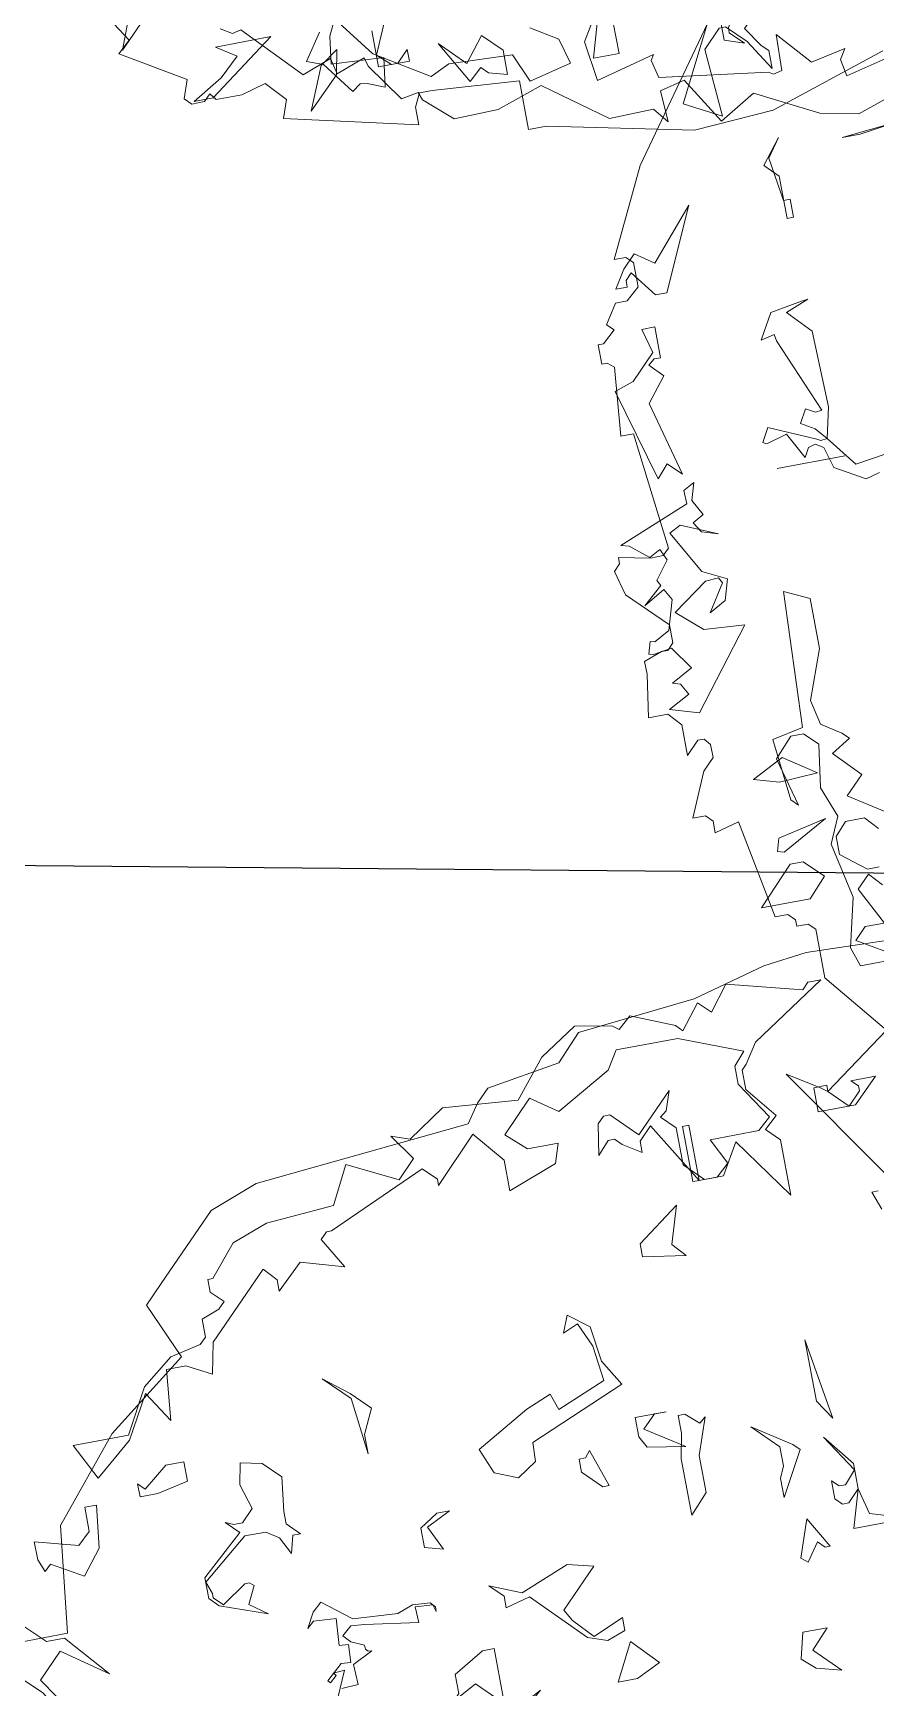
# Model space of a CAD drawing. Header units: millimetres. Extents: x 1418 to 1811, y 1796 to 1956.
# Drawn here: x 1464.59 to 1464.905, y 1884.389 to 1885.009 of the extents above; entities that cross this region are included whole.
import ezdxf

# ---------------------------------------------------------------- set-up
doc = ezdxf.new("R2010")
doc.units = ezdxf.units.MM
doc.layers.add('ARBRE', color=251, linetype='Continuous', lineweight=13)

# ---------------------------------------------------------------- blocks, each defined once
blk = doc.blocks.new('WMF26', base_point=(0, 0.0008))
at = {"color": 85}
for points in [[(7.3226, -12.4461), (6.6606, -12.6568), (6.2095, -12.6857), (5.4018, -12.5119), (5.3005, -12.5119), (5.3005, -12.2345), (4.8123, -12.1983), (4.7398, -12.1983), (4.7028, -12.2715), (4.7028, -12.3728), (3.9684, -12.1983), (4.0046, -12.097), (3.9033, -11.9875), (3.7642, -12.0245), (3.6193, -12.0245), (3.5897, -11.9875), (3.5534, -12.0245), (3.481, -12.0245), (3.4448, -11.9875), (3.481, -11.8854), (3.1319, -11.6746), (3.2043, -11.6096), (2.9574, -11.2234)], [(1.1082, -9.8921), (1.072, -9.7892), (1.1082, -9.7892)], [(1.1749, -9.7168), (0.7237, -9.0548), (0.8974, -9.1643), (0.9345, -9.1931), (1.3198, -8.9165), (1.0357, -8.5666), (1.0357, -8.2908), (0.9995, -8.2546), (0.9345, -8.2546), (0.9345, -8.2183), (0.8974, -8.1813), (0.825, -8.1813), (0.7237, -7.6214), (0.5846, -7.6577), (0.5846, -7.5918), (0.5483, -7.5556), (0.4759, -7.5556), (0.5846, -7.3078), (0.6496, -7.2427), (0.6496, -7.1703), (0.6208, -7.1332), (0.5846, -7.1332), (0.5121, -7.2065), (0.5121, -7.0319), (0.4462, -6.9595), (0.3376, -6.9595), (0.3738, -6.7191), (0.3738, -6.6458), (0.4759, -6.6096), (0.5121, -6.6096), (0.5483, -6.5734), (0.5483, -6.4713), (0.3376, -6.2605), (0.3013, -6.1222), (0.3376, -6.0851), (0.3376, -6.0489), (0.5121, -6.0851), (0.5846, -6.0851), (0.6208, -6.0489), (0.5483, -5.387), (0.4759, -5.387), (0.5121, -5.0016), (0.4759, -4.972), (0.4462, -4.972), (0.4462, -4.8633), (0.4759, -4.8633), (0.5483, -4.7975), (0.5121, -4.7612), (0.5846, -4.6517), (0.6496, -4.6517), (0.7237, -4.5867), (0.7237, -4.4484), (0.6866, -4.4122), (0.6208, -4.4122), (0.8612, -3.9239), (1.4943, -3.0512), (1.771, -3.0512), (1.8434, -2.4543), (2.2221, -2.0031), (2.6807, -1.654), (2.5424, -1.3338), (2.6445, -1.2317), (2.9936, -0.8826), (3.2694, -0.7805), (4.492, -0.6718), (4.5653, -0.5689), (4.6377, -0.4965), (5.0527, -0.4314), (5.191, -0.2857), (5.8604, -0.2206), (6.2753, -0.1111), (6.5223, -0.0815), (7.3226, -0.1111), (7.3226, -0.1836), (7.3226, -0.1836)]]:
    blk.add_lwpolyline(points, dxfattribs=at)
at = {"color": 63}
for points in [[(6.5001, -0.2462), (6.5734, -0.2462), (6.1518, -0.522), (6.0777, -0.6315), (6.0489, -0.6611), (6.0489, -0.7698), (6.188, -0.9443), (6.1156, -1.0094), (6.188, -1.0827), (6.188, -1.3955), (5.9402, -1.0464), (5.8381, -1.221), (5.7006, -1.221), (5.489, -0.8711), (5.4166, -0.9443), (5.4166, -1.0094), (5.3145, -0.9443), (5.2783, -0.9081), (5.2421, -0.9081), (5.1762, -0.9806), (5.2058, -0.806), (5.2421, -0.7698), (5.2783, -0.7698), (5.4166, -0.9081), (5.6274, -0.6973), (5.5903, -0.806), (5.5541, -0.8348), (5.6274, -0.9081), (5.6274, -1.1189), (5.7295, -1.221), (5.8019, -1.221), (5.8744, -1.1551), (5.8019, -1.0094), (6.0777, -1.0094), (6.1518, -0.9443), (6.0127, -0.7336), (6.0127, -0.6315), (6.0777, -0.5582), (5.7295, -0.4199), (5.3804, -0.4199), (5.3145, -0.522), (5.0016, -0.6973), (4.8559, -0.5944), (4.6814, -0.7698), (4.7909, -0.8711), (4.9654, -0.8711), (4.9292, -0.9806), (4.6517, -1.0827), (4.6517, -0.9081), (4.5068, -0.7336), (4.2664, -0.9806), (4.2664, -0.9443), (4.194, -0.8711), (3.6333, -1.1189), (3.6045, -1.1189), (3.5683, -1.1551), (3.6695, -1.3297), (3.4299, -1.2572), (3.2842, -1.3955), (3.2842, -1.3297), (3.2192, -1.2572), (2.8693, -1.6063), (2.833, -1.7808), (2.6947, -1.7084), (2.586, -1.7084), (2.5572, -1.9924), (2.4469, -1.8171), (2.3094, -2.0575), (2.1349, -2.2032), (2.0986, -2.232), (1.9957, -2.0287), (2.3094, -2.0287), (2.4469, -1.7808), (2.6223, -1.6433), (2.7968, -1.6063), (2.833, -1.5701), (2.833, -1.4688), (2.9343, -1.4317), (2.9722, -1.3955), (2.9055, -1.3297), (2.9055, -1.2572), (2.9343, -1.2572), (3.0808, -1.0827), (3.2842, -1.0094), (3.6695, -0.9806), (3.779, -0.7698), (4.0557, -0.9081), (4.1577, -0.806), (4.0557, -0.6611), (4.1577, -0.6973), (4.3685, -0.5582), (4.7909, -0.5944), (4.9654, -0.3837), (5.1762, -0.2462), (5.3804, -0.2824), (5.4166, -0.3112), (5.489, -0.2462), (5.7295, -0.3474), (5.7657, -0.3837), (5.8744, -0.2462), (5.9402, -0.3112), (6.0489, -0.1729), (6.4639, -0.2824), (6.5001, -0.2462), (6.5001, -0.2462)], [(5.3112, -1.5083), (5.5508, -1.3338), (5.4849, -1.5445), (5.5508, -1.6178), (5.3112, -1.5808), (5.3112, -1.5083), (5.3112, -1.5083)], [(4.217, -2.4683), (4.52, -2.2962), (4.6624, -2.2378), (4.6945, -2.3316), (4.9712, -2.2188), (4.9457, -2.0188), (4.8847, -1.8821), (4.7991, -1.9175), (4.8386, -1.8228), (4.9522, -1.9109), (4.9778, -2.111), (5.065, -2.2584), (4.5184, -2.4856), (4.5126, -2.5934), (4.4031, -2.6651), (4.2747, -2.6116), (4.217, -2.4683), (4.217, -2.4683)], [(3.6695, -2.1307), (3.6045, -2.2682), (3.6045, -2.3786), (3.5683, -2.0575), (3.4299, -1.92), (3.5683, -2.0287), (3.6695, -2.1307), (3.6695, -2.1307)], [(6.1156, -2.2032), (6.188, -2.6618), (6.1156, -2.5523), (6.1156, -2.2032), (6.1156, -2.2032)], [(2.586, -2.3415), (2.4107, -2.3786), (2.3094, -2.3786), (2.3094, -2.3053), (2.3456, -2.3415), (2.4839, -2.232), (2.586, -2.232), (2.586, -2.3415), (2.586, -2.3415)], [(3.1064, -2.4148), (3.0817, -2.6074), (3.0817, -2.6766), (3.1508, -2.7466), (3.1064, -2.7466), (3.0817, -2.8446), (3.0323, -2.7466), (2.9631, -2.7013), (2.8437, -2.7013), (2.5819, -2.9137), (2.6066, -2.9829), (2.6066, -3.0076), (2.656, -3.057), (2.7943, -2.9631), (2.819, -2.9631), (2.8437, -2.9829), (2.7943, -3.0817), (2.8931, -3.1517), (2.6313, -3.057), (2.5819, -3.0076), (2.5819, -2.889), (2.819, -2.6766), (2.7499, -2.6074), (2.7943, -2.6272), (2.8437, -2.6272), (2.9129, -2.558), (2.8684, -2.4148), (2.8931, -2.2954), (3.0125, -2.3209), (3.1064, -2.4148), (3.1064, -2.4148)], [(2.0328, -2.6181), (1.9233, -2.7565), (1.7495, -2.6544), (1.7125, -2.6906), (1.6837, -2.6181), (1.6837, -2.5161), (1.9233, -2.5819), (1.9957, -2.5161), (1.9957, -2.3786), (2.0624, -2.3786), (2.0328, -2.6181), (2.0328, -2.6181)], [(5.3433, -2.5885), (5.3433, -2.4872), (5.3804, -2.4872), (5.4528, -2.5523), (5.489, -2.5235), (5.4166, -2.7276), (5.4166, -2.9384), (5.3145, -3.0471), (5.3145, -2.7276), (5.3433, -2.5885), (5.3433, -2.5885)], [(4.7547, -2.698), (4.7547, -2.6247), (4.7909, -2.6247), (4.8197, -2.5885), (4.893, -2.8001), (4.8559, -2.8001), (4.7547, -2.698), (4.7547, -2.698)], [(5.8678, -2.8726), (5.8678, -2.7639), (5.7295, -2.6247), (5.9402, -2.7639), (5.9765, -2.8001), (5.8381, -3.0471), (5.8381, -2.9384), (5.8678, -2.8726), (5.8678, -2.8726)], [(6.2531, -3.0759), (6.188, -3.1426), (6.1518, -3.1426), (6.1156, -3.1055), (6.1156, -3.0035), (6.1518, -3.0397), (6.188, -3.0397), (6.2531, -2.9672), (6.1156, -2.7565), (6.2531, -2.931), (6.2531, -3.0759), (6.2531, -3.0759)], [(1.6475, -3.0759), (1.7495, -3.0759), (1.9595, -3.3163), (1.7125, -3.1426), (1.5742, -3.2801), (1.6475, -3.3896), (1.6837, -3.4258), (1.6837, -3.5271), (1.5742, -3.3534), (1.4721, -3.2513), (1.4359, -3.2513), (1.3346, -3.3534), (1.3634, -3.7387), (1.1601, -3.63), (1.538, -2.9022), (1.538, -2.9672), (1.6475, -3.0759), (1.6475, -3.0759)], [(6.2531, -3.0759), (6.2893, -3.2225), (6.5001, -3.2875), (6.188, -3.2875), (6.2531, -3.0759), (6.2531, -3.0759)], [(3.164, -3.7346), (3.2513, -3.5394), (3.1879, -3.5452), (3.1994, -3.56), (3.1607, -3.5946), (3.1484, -3.5806), (3.2406, -3.4991), (3.2933, -3.5032), (3.2999, -3.4036), (3.248, -3.3995), (3.2587, -3.2472), (3.1327, -3.2389), (3.0932, -3.2727), (3.1385, -3.1887), (3.192, -3.1426), (3.3493, -3.2669), (3.602, -3.2842), (3.6909, -3.2513), (3.7905, -3.2579), (3.8152, -3.2859), (3.8136, -3.3122), (3.8029, -3.2719), (3.7033, -3.2653), (3.7074, -3.355), (3.4077, -3.3106), (3.3311, -3.3023), (3.2776, -3.3493), (3.3147, -3.3912), (3.3871, -3.4225), (3.3879, -3.4464), (3.4003, -3.4604), (3.4209, -3.4612), (3.3056, -3.5172), (3.3106, -3.6316), (3.2183, -3.6382)], [(5.9402, -3.1862), (6.0415, -3.36), (6.0127, -3.36), (5.9765, -3.3237), (5.904, -3.4258), (5.8678, -3.397), (5.9402, -3.1862), (5.9402, -3.1862)], [(4.8477, -3.6769), (4.986, -3.8227), (4.8477, -3.8877), (4.739, -3.8877), (4.8477, -3.6769), (4.8477, -3.6769)], [(2.3094, -3.9494), (2.0986, -3.9783), (1.9957, -3.9783), (2.3094, -3.9494), (2.3094, -3.8045), (2.4469, -3.9494), (2.3094, -3.9494), (2.3094, -3.9494)], [(5.8381, -3.9132), (5.9765, -4.0515), (5.8381, -4.0153), (5.7657, -3.9494), (5.8019, -3.8045), (5.9402, -3.8045), (5.8381, -3.9132), (5.8381, -3.9132)], [(1.4466, -8.1154), (1.3815, -8.043), (1.3091, -8.1154), (1.4178, -8.327), (1.3091, -8.327), (1.2432, -8.3929), (1.4836, -8.5378), (1.2432, -8.5378), (1.207, -8.4291), (1.2728, -8.1525), (1.207, -7.8396), (1.2728, -7.6939), (1.207, -7.5193), (1.2432, -7.2789), (1.1708, -7.2065), (1.0975, -7.2065), (0.9962, -7.3152), (1.0687, -7.5918), (1.0324, -7.5556), (0.9962, -7.2065), (1.1708, -7.1703), (1.207, -6.4054), (1.3453, -6.4713), (1.3453, -6.7553), (1.2432, -7.0319), (1.2728, -7.1703), (1.3815, -7.2427), (1.4178, -7.2789), (1.3091, -7.344), (1.4466, -7.4905), (1.3453, -7.5918), (1.5561, -7.7301)], [(1.4836, -7.8034), (1.4178, -7.7301), (1.3091, -7.7301), (1.2432, -7.8034), (1.2432, -7.9055), (1.3815, -8.0142), (1.4466, -8.0142)], [(1.6112, -4.2623), (1.6475, -4.2623), (1.6475, -4.3644), (1.6112, -4.3644), (1.6112, -4.1248), (1.538, -4.0515), (1.6475, -3.9132), (1.5742, -4.0153), (1.6112, -4.2623), (1.6112, -4.2623)], [(0.811, -4.6484), (0.7015, -4.5027), (0.6644, -4.5398), (0.6644, -4.576), (0.5994, -4.576), (0.6644, -4.4739), (0.7377, -4.4006), (0.8398, -4.4739), (1.0868, -4.1899), (0.876, -4.6484), (0.811, -4.6484), (0.811, -4.6484)], [(0.7739, -4.9975), (0.7377, -4.9975), (0.7015, -5.0272), (0.7739, -5.0996), (0.6644, -5.2371), (0.7739, -5.6595), (0.7015, -5.587), (0.6356, -5.6595), (0.4899, -5.1358), (0.5994, -5.0996), (0.7377, -4.9613), (0.7015, -4.823), (0.7739, -4.823), (0.7739, -4.9975), (0.7739, -4.9975)], [(1.6442, -5.4405), (1.6046, -5.6125), (1.7347, -5.783), (1.9109, -5.7566)], [(1.8558, -5.8521), (1.7759, -5.8735), (1.6104, -5.7772), (1.5775, -5.6578), (1.5322, -5.6315), (1.4927, -5.6422), (1.4639, -5.6932), (1.3865, -5.5467), (1.2679, -5.5788), (1.2473, -5.5673), (1.291, -5.4915), (1.547, -5.606), (1.5668, -5.6175), (1.6046, -5.6125), (1.5478, -5.5467), (1.4729, -5.503), (1.5165, -5.4273), (1.5668, -5.4561), (1.6046, -5.4512), (1.4268, -5.0255), (1.421, -4.9885), (1.3445, -5.0049), (1.426, -4.8642), (1.6055, -4.8329), (1.6425, -4.8279), (1.5108, -4.8798), (1.6318, -5.0091), (1.6442, -5.4405), (1.6442, -5.4405)], [(0.5821, -6.8706), (0.5475, -6.8072), (0.5039, -6.794), (0.6241, -6.729), (0.5352, -6.6013), (0.4289, -6.6178), (0.4051, -6.6104), (0.4257, -6.5421), (0.4495, -6.5495), (0.5384, -6.5009), (0.5878, -6.3354), (0.5541, -6.272), (0.4322, -6.3412), (0.5401, -6.2465), (0.5236, -6.2152), (0.6018, -6.1115), (0.573, -6.0489), (0.5096, -6.0827), (0.4075, -5.9987), (0.3639, -5.9855), (0.7682, -5.8258), (0.764, -5.75), (0.8274, -5.7163), (0.7986, -5.8134), (0.8464, -5.9015), (0.783, -5.9361), (0.8184, -5.9946), (0.9106, -6.0226), (0.7089, -5.9353), (0.6447, -5.969), (0.7797, -6.2119), (0.9139, -6.2786), (0.8785, -6.3955), (0.7838, -6.4466), (0.8818, -6.2959), (0.8653, -6.2638), (0.7896, -6.2679), (0.592, -6.4103), (0.7319, -6.533), (0.9608, -6.5487), (0.6224, -6.9842), (0.4611, -6.9356), (0.5821, -6.8706), (0.5821, -6.8706)], [(1.2984, -5.7253), (1.6837, -5.7253), (1.2984, -5.7253), (1.2984, -5.7253)], [(1.0283, -7.3135), (1.2053, -7.4354), (0.9888, -7.4469), (0.8497, -7.4049), (1.0283, -7.3135), (1.0283, -7.3135)], [(0.9271, -7.754), (1.2037, -7.6931), (0.9411, -7.8347), (0.9056, -7.8248), (0.9271, -7.754), (0.9271, -7.754)], [(4.4237, -12.0863), (4.3767, -12.1209), (4.2442, -11.943), (4.1536, -11.9093), (4.2541, -11.7619)], [(4.3907, -11.6244), (4.3076, -11.7948), (4.2854, -11.9496), (4.5818, -11.9677), (4.5579, -12.1307), (4.464, -12.092), (4.4237, -12.0863), (4.4237, -12.0863)]]:
    blk.add_lwpolyline(points, dxfattribs=at)
at = {"color": 106}
for points in [[(5.7006, -1.221), (5.6644, -1.221), (5.6644, -0.9081), (5.7006, -0.9081), (5.7006, -1.221), (5.7006, -1.221)], [(5.1046, -2.563), (5.1046, -2.4543), (5.2799, -2.4543), (5.2141, -2.4543), (5.1408, -2.5268), (5.3524, -2.6651), (5.1408, -2.6288), (5.1046, -2.563), (5.1046, -2.563)], [(3.8161, -2.8404), (3.919, -2.7746), (3.9914, -2.7746), (3.8531, -2.8404), (3.919, -2.9779), (3.8161, -2.9491), (3.8161, -2.8404), (3.8161, -2.8404)], [(4.3413, -3.3278), (4.2022, -3.3641), (4.2022, -3.2982), (4.1298, -3.2258), (4.3043, -3.2982), (4.5809, -3.1895), (4.7258, -3.2258), (4.5151, -3.4365), (4.5513, -3.5016), (4.6534, -3.6119), (4.8287, -3.5378), (4.8287, -3.6119), (4.7258, -3.6481), (4.6172, -3.6119), (4.3413, -3.3278), (4.3413, -3.3278)], [(3.9552, -3.7494), (3.8161, -3.8227), (3.8531, -3.7856), (3.8531, -3.6769), (4.0277, -3.5757), (4.0935, -3.5757), (4.0935, -3.8515), (4.166, -3.9239), (4.3043, -3.8515), (4.1298, -3.9972), (4.0565, -3.8515), (3.9552, -3.7494), (3.9552, -3.7494)], [(1.1386, -8.0092), (1.0357, -8.1179), (0.7599, -8.1179), (0.9633, -7.9071), (1.0357, -7.9071), (1.1386, -8.0092), (1.1386, -8.0092)], [(0.9345, -9.1931), (1.0357, -9.2944), (1.1082, -9.222), (1.1082, -9.1931), (1.072, -9.1569), (1.2111, -9.1569), (1.072, -9.2944), (0.8612, -9.2944), (0.8612, -9.1569), (0.9345, -9.1569), (0.9345, -9.1931), (0.9345, -9.1931)], [(3.3048, -11.5091), (3.1566, -11.6582), (3.2488, -11.4227)], [(4.3002, -11.6359), (4.5241, -11.9364), (4.8213, -12.1209), (4.9308, -12.069), (5.289, -12.0846), (5.359, -12.2477), (5.5986, -12.1908), (5.5599, -12.0468), (5.4117, -11.9546)], [(5.7887, -11.9397), (5.6965, -12.0888), (5.7286, -12.3135), (6.0629, -12.2295), (6.0431, -12.26), (6.067, -12.3604), (6.6746, -12.4452), (6.6993, -12.4601), (6.7487, -12.4485), (6.7545, -12.246), (6.92, -12.4345), (7.1167, -12.3926), (7.0822, -12.4494), (7.0995, -12.5457), (7.5803, -12.4321), (7.7029, -12.302), (7.782, -12.437), (7.875, -12.4946), (8.0496, -12.2682)], [(7.3407, -12.6947), (7.1258, -12.7663), (6.9134, -12.7211), (6.5709, -12.5432), (6.3667, -12.6651), (6.2045, -12.4016), (6.0637, -12.4362), (6.0736, -12.6132), (6.0061, -12.5284), (5.7542, -12.535), (5.4141, -12.2822), (5.1548, -12.3695), (4.9028, -12.3761), (4.7489, -12.2386), (4.7324, -12.1941), (4.6361, -12.2114), (4.4862, -11.999), (4.4739, -11.9488), (4.3092, -12.0097), (4.2878, -11.9183), (4.1215, -11.9784), (3.826, -11.668), (3.7757, -11.6804), (3.714, -11.6417)], [(4.6814, -11.6351), (4.5431, -11.9471), (4.6155, -12.013), (4.6517, -12.013), (4.7176, -11.9471), (4.7176, -12.013), (4.5431, -12.013), (4.5431, -11.8088)], [(3.6045, -12.013), (3.4958, -12.013), (3.6695, -11.9109), (3.779, -11.8088), (3.6695, -11.7364), (3.9832, -11.7364), (3.6045, -12.013), (3.6045, -12.013)], [(4.1281, -12.1875), (4.2302, -11.9471), (4.3323, -11.8747), (4.3035, -12.013), (4.1281, -12.1875), (4.1281, -12.1875)], [(6.5001, -12.1875), (6.5734, -12.26), (6.4639, -12.2238), (6.4639, -12.0492), (6.6754, -11.8747), (6.5001, -12.1587), (6.5001, -12.1875), (6.5001, -12.1875)], [(5.1391, -11.9471), (5.2421, -12.0492), (5.2421, -12.1875), (5.1391, -12.1587), (5.1029, -12.1225), (5.0305, -12.1875), (4.893, -11.9471), (5.0305, -12.0863), (5.1391, -11.9471), (5.1391, -11.9471)], [(5.8744, -12.1875), (5.7295, -12.1875), (5.8019, -11.9471), (5.8744, -12.013), (5.8744, -12.1875), (5.8744, -12.1875)]]:
    blk.add_lwpolyline(points, dxfattribs=at)
blk = doc.blocks.new('T2_02')
at = {"xscale": 0.3499999999999943, "yscale": 0.3499999999999943, "zscale": 0.3499999999999943}
blk.add_blockref('WMF26', (-2.2399, 1.997), dxfattribs=at)

msp = doc.modelspace()

# ---------------------------------------------------------------- linework, layer by layer
msp.add_line((1537.07162, 1884.06867), (1455.04977, 1884.7795))

# ---------------------------------------------------------------- block references
at = {"layer": 'ARBRE', "xscale": 0.1918409178794672, "yscale": 0.1918409178794672, "zscale": 0.1918409178794672, "rotation": 10.65514725593884}
for p in [(1464.76345, 1885.43533), (1465.20479, 1884.91027), (1464.94111, 1884.29179)]:
    msp.add_blockref('T2_02', p, dxfattribs=at)

doc.saveas('drawing.dxf')
